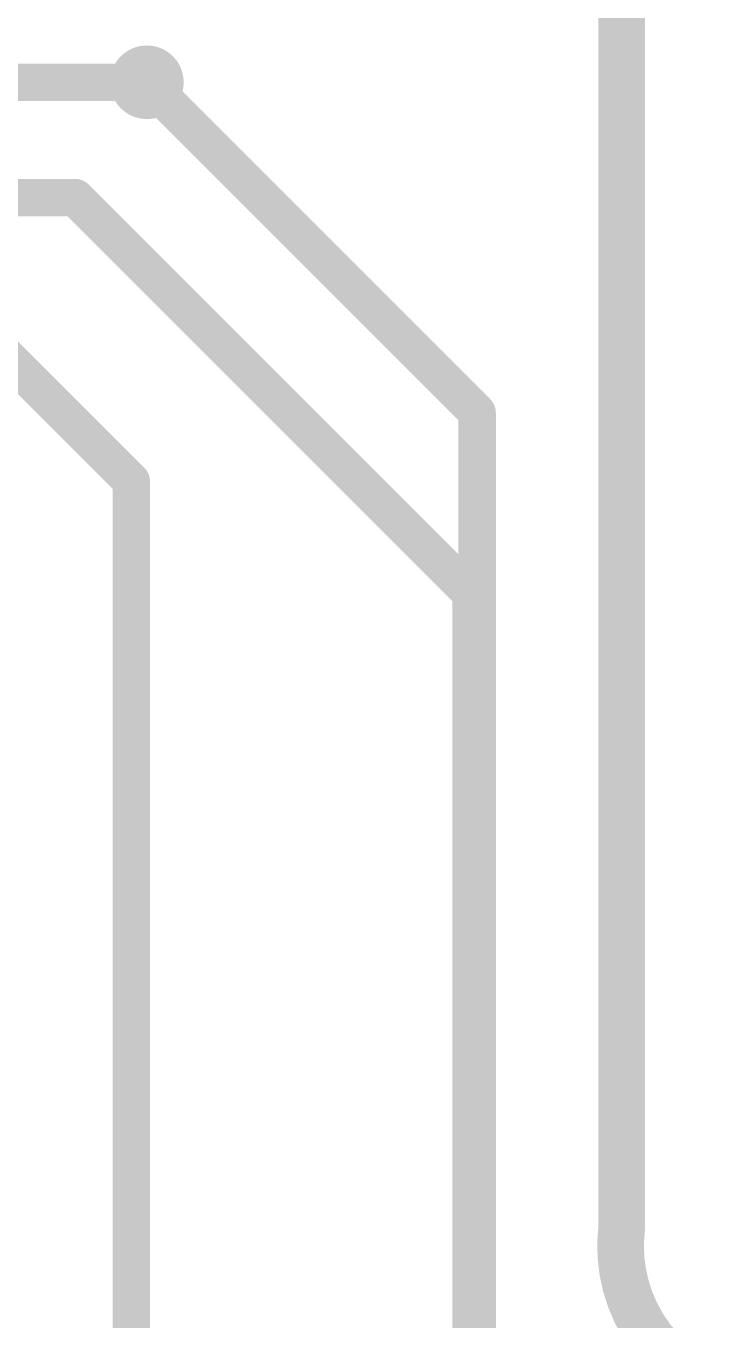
# Model space of a CAD drawing. Header units: millimetres. Extents: x -1.41 to 1.31, y -1.41 to 1.41.
# Drawn here: x 0.6442 to 0.8686, y -0.4238 to -0.0084 of the extents above; entities that cross this region are included whole.
import ezdxf

# ---------------------------------------------------------------- set-up
doc = ezdxf.new("R2010")
doc.units = ezdxf.units.MM
doc.header["$MEASUREMENT"] = 0
for name, color, linetype in [('BottomLayer', 5, 'Continuous'), ('Mechanical2', 216, 'Continuous'), ('TopLayer', 1, 'Continuous'), ('ViaHoleLayer', 16, 'Continuous')]:
    doc.layers.add(name, color=color, linetype=linetype)

msp = doc.modelspace()

# ---------------------------------------------------------------- hatches: boundary and pattern name
at = {"layer": 'BottomLayer'}
h = msp.add_hatch(color=5, dxfattribs=at)
edge = h.paths.add_edge_path()
edge.add_arc((0.683, -0.02653), 0.01181, 0, 360)
at = {"layer": 'TopLayer'}
h = msp.add_hatch(color=1, dxfattribs=at)
edge = h.paths.add_edge_path()
edge.add_arc((0.683, -0.02653), 0.01181, 0, 360)
at = {"layer": 'ViaHoleLayer'}
h = msp.add_hatch(color=16, dxfattribs=at)
edge = h.paths.add_edge_path()
edge.add_arc((0.683, -0.02653), 0.00591, 0, 360)

# ---------------------------------------------------------------- linework, layer by layer
at = {"layer": 'BottomLayer', "const_width": 0.012}
for points in [[(0.46949, -0.02653), (0.683, -0.02653)], [(0.452, -0.06353), (0.66, -0.06353)], [(0.66, -0.06353), (0.787, -0.19053)], [(0.625, -0.10153), (0.678, -0.15453)], [(0.678, -0.53253), (0.678, -0.15453)], [(0.787, -0.75053), (0.787, -0.19053)]]:
    msp.add_lwpolyline(points, dxfattribs=at)
at = {"layer": 'BottomLayer', "const_width": 0.006}
for points in [[(0.68, -0.02653, 1), (0.686, -0.02653, 1)], [(0.657, -0.06353, 1), (0.663, -0.06353, 1)], [(0.657, -0.06353, 1), (0.663, -0.06353, 1)], [(0.675, -0.15453, 1), (0.681, -0.15453, 1)], [(0.675, -0.15453, 1), (0.681, -0.15453, 1)], [(0.784, -0.19053, 1), (0.79, -0.19053, 1)], [(0.784, -0.19053, 1), (0.79, -0.19053, 1)]]:
    msp.add_lwpolyline(points, format="xyb", close=True, dxfattribs=at)
at = {"layer": 'Mechanical2', "const_width": 0.015}
for points in [[(1.30453, -0.50159, -5.376897), (1.30384, 0.50339)], [(0.88601, -0.44896, -0.463186), (0.8354, -0.39401)]]:
    msp.add_lwpolyline(points, format="xyb", dxfattribs=at)
msp.add_lwpolyline([(0.8354, -0.39401), (0.83541, 0.39101)], dxfattribs=at)
at = {"layer": 'Mechanical2', "const_width": 0.0075}
msp.add_lwpolyline([(0.83165, -0.39401, 1), (0.83915, -0.39401, 1)], format="xyb", close=True, dxfattribs=at)
msp.add_lwpolyline([(0.83165, -0.39401, 1), (0.83915, -0.39401, 1)], format="xyb", close=True, dxfattribs=at)
at = {"layer": 'TopLayer', "const_width": 0.012}
for points in [[(0.683, -0.02653), (0.789, -0.13253)], [(0.789, -0.66353), (0.789, -0.13253)]]:
    msp.add_lwpolyline(points, dxfattribs=at)
at = {"layer": 'TopLayer', "const_width": 0.006}
for points in [[(0.68, -0.02653, 1), (0.686, -0.02653, 1)], [(0.786, -0.13253, 1), (0.792, -0.13253, 1)], [(0.786, -0.13253, 1), (0.792, -0.13253, 1)]]:
    msp.add_lwpolyline(points, format="xyb", close=True, dxfattribs=at)

doc.saveas('drawing.dxf')
